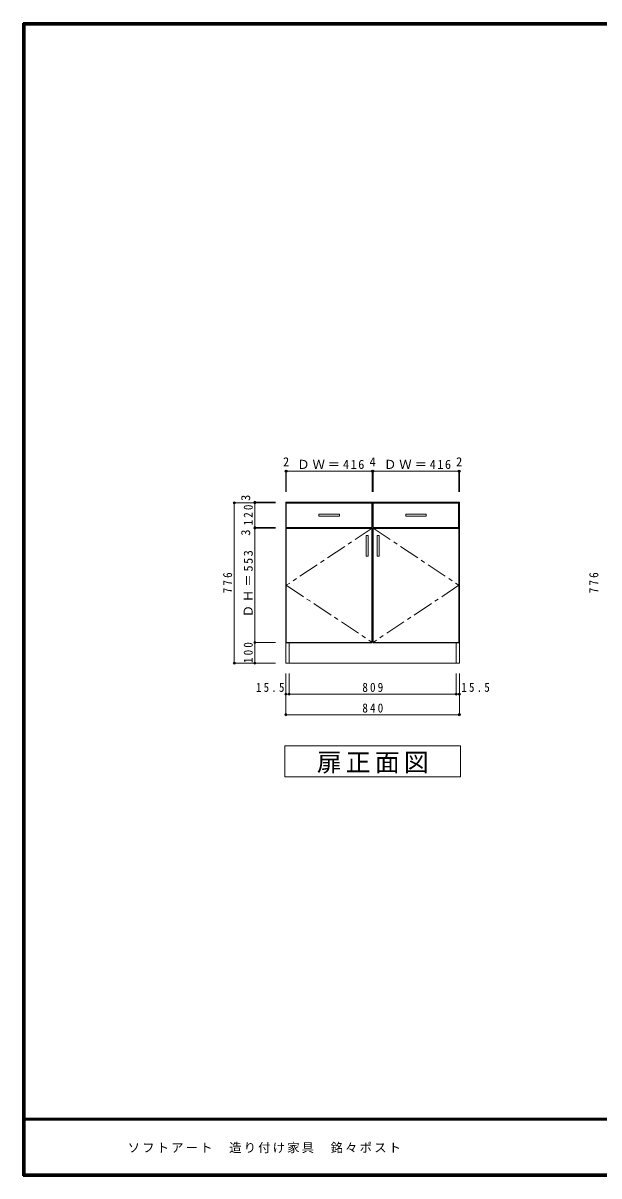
# Model space of a CAD drawing. Units: millimetres at full size, sheet at 1:20. Extents: x -4000 to 3800, y -2865 to 2783.
# Drawn here: x -4000 to -1211, y -2797 to 2783 of the extents above; entities that cross this region are included whole.
import ezdxf
from ezdxf.enums import TextEntityAlignment as Align

# ---------------------------------------------------------------- set-up
doc = ezdxf.new("R2010")
doc.units = ezdxf.units.MM
doc.header["$LTSCALE"] = 20
doc.header["$PDMODE"] = 32
doc.header["$PDSIZE"] = 10
doc.linetypes.add('CHAIN1', pattern=[8, 5, -1, 1, -1])
for name, color, linetype, lineweight in [('0-1_本体', 7, 'Continuous', 18), ('0-2_扉', 3, 'Continuous', 25), ('0-7_', 7, 'Continuous', 18), ('0-A_文字', 7, 'Continuous', 18), ('0-B_寸法', 7, 'Continuous', 9), ('F-1_枠', 6, 'Continuous', 40)]:
    doc.layers.add(name, color=color, linetype=linetype, lineweight=lineweight)
doc.layers.add('F-A_文字', color=7, linetype='Continuous')
doc.styles.add('ＭＳ ゴシック', font='')
doc.styles.get('ＭＳ ゴシック').set_extended_font_data('MS Gothic')

msp = doc.modelspace()

# ---------------------------------------------------------------- linework, layer by layer
at = {"layer": '0-1_本体'}
for p, q in [((-2727.14, 464.62), (-1887.14, 464.62)), ((-1887.14, 464.62), (-1887.14, -314.38)), ((-2711.64, -314.38), (-2711.64, -214.38)), ((-1902.64, -314.38), (-1902.64, -214.38))]:
    msp.add_line(p, q, dxfattribs=at)
msp.add_lwpolyline([(-1887.14, -314.38), (-2727.14, -314.38), (-2727.14, 464.62)], dxfattribs=at)
at = {"layer": '0-2_扉'}
for p, q in [((-2725.14, 461.62), (-2309.14, 461.62)), ((-2725.14, 341.62), (-2725.14, 461.62)), ((-2309.14, 341.62), (-2309.14, 461.62)), ((-1889.14, 341.62), (-1889.14, 461.62)), ((-2725.14, 341.62), (-2309.14, 341.62)), ((-2725.14, 338.62), (-2309.14, 338.62)), ((-2725.14, -214.38), (-2725.14, 338.62)), ((-2309.14, -214.38), (-2309.14, 338.62)), ((-2305.14, 341.62), (-1889.14, 341.62)), ((-1889.14, 338.62), (-1889.14, -214.38)), ((-2725.14, -214.38), (-2309.14, -214.38)), ((-2305.14, -214.38), (-1889.14, -214.38))]:
    msp.add_line(p, q, dxfattribs=at)
at = {"layer": '0-2_扉', "color": 4, "linetype": 'CHAIN1', "lineweight": 9}
for p, q in [((-2309.14, 338.62), (-2725.14, 62.12)), ((-2305.14, 338.62), (-1889.14, 62.12)), ((-2725.14, 62.12), (-2309.14, -214.38)), ((-1889.14, 62.12), (-2305.14, -214.38))]:
    msp.add_line(p, q, dxfattribs=at)
at = {"layer": '0-2_扉'}
for points in [[(-2305.14, 341.62), (-2305.14, 461.62), (-1889.14, 461.62)], [(-2305.14, -214.38), (-2305.14, 338.62), (-1889.14, 338.62)]]:
    msp.add_lwpolyline(points, dxfattribs=at)
at = {"layer": '0-7_'}
for points in [[(-2567.14, 396.62), (-2467.14, 396.62), (-2467.14, 406.62), (-2567.14, 406.62)], [(-2147.14, 396.62), (-2047.14, 396.62), (-2047.14, 406.62), (-2147.14, 406.62)], [(-2339.14, 203.62), (-2329.14, 203.62), (-2329.14, 303.62), (-2339.14, 303.62)], [(-2275.14, 203.62), (-2285.14, 203.62), (-2285.14, 303.62), (-2275.14, 303.62)]]:
    msp.add_lwpolyline(points, close=True, dxfattribs=at)
at = {"layer": '0-A_文字'}
for p, q in [((-2732.14, -864.38), (-2732.14, -714.38)), ((-1882.14, -864.38), (-2732.14, -864.38))]:
    msp.add_line(p, q, dxfattribs=at)
msp.add_lwpolyline([(-2732.14, -714.38), (-1882.14, -714.38), (-1882.14, -864.38)], dxfattribs=at)
at = {"layer": '0-B_寸法', "color": 4}
for p, q in [((-2727.14, 614.62), (-2725.14, 614.62)), ((-2727.14, 614.62), (-2727.14, 514.62)), ((-2725.14, 614.62), (-2725.14, 514.62)), ((-2725.14, 614.62), (-2309.14, 614.62)), ((-2309.14, 614.62), (-2309.14, 514.62)), ((-2309.14, 614.62), (-2305.14, 614.62)), ((-2305.14, 614.62), (-2305.14, 514.62)), ((-2305.14, 614.62), (-1889.14, 614.62)), ((-1889.14, 614.62), (-1889.14, 514.62)), ((-1889.14, 614.62), (-1887.14, 614.62)), ((-1887.14, 614.62), (-1887.14, 514.62)), ((-2977.14, 461.62), (-2777.14, 461.62)), ((-2977.14, -314.38), (-2977.14, 461.62)), ((-2877.14, 464.62), (-2877.14, 461.62)), ((-2877.14, 464.62), (-2777.14, 464.62)), ((-2877.14, 461.62), (-2877.14, 341.62)), ((-2877.14, 341.62), (-2777.14, 341.62)), ((-2877.14, 341.62), (-2877.14, 338.62)), ((-2877.14, 338.62), (-2777.14, 338.62)), ((-2877.14, 338.62), (-2877.14, -214.38)), ((-2877.14, -214.38), (-2777.14, -214.38)), ((-2877.14, -214.38), (-2877.14, -314.38)), ((-2977.14, -314.38), (-2777.14, -314.38)), ((-2727.14, -564.38), (-2727.14, -364.38)), ((-2711.64, -464.38), (-2711.64, -364.38)), ((-1902.64, -464.38), (-1902.64, -364.38)), ((-1887.14, -564.38), (-1887.14, -364.38)), ((-2727.14, -464.38), (-2711.64, -464.38)), ((-2711.64, -464.38), (-1902.64, -464.38)), ((-1902.64, -464.38), (-1887.14, -464.38)), ((-2727.14, -564.38), (-1887.14, -564.38))]:
    msp.add_line(p, q, dxfattribs=at)
at = {"layer": '0-B_寸法'}
for p in [(-2727.14, 614.62), (-2725.14, 614.62), (-2309.14, 614.62), (-2305.14, 614.62), (-1889.14, 614.62), (-1887.14, 614.62), (-2977.14, 461.62), (-2877.14, 464.62), (-2877.14, 461.62), (-2877.14, 341.62), (-2877.14, 338.62), (-2877.14, -214.38), (-2977.14, -314.38), (-2877.14, -314.38), (-2727.14, -464.38), (-2711.64, -464.38), (-1902.64, -464.38), (-1887.14, -464.38), (-2727.14, -564.38), (-1887.14, -564.38)]:
    msp.add_point(p, dxfattribs=at)
at = {"layer": 'F-1_枠'}
for p, q in [((-4000, 2783.33), (3800, 2783.33)), ((-4000, 2783.33), (-4000, -2796.67)), ((-4000, 2780), (3800, 2780)), ((-4000, 2776.67), (3800, 2776.67)), ((-3996.67, 2783.33), (-3996.67, -2796.67)), ((-3993.33, 2783.33), (-3993.33, -2796.67)), ((3800, -2520), (-4000, -2520)), ((3800, -2523.33), (-4000, -2523.33)), ((3800, -2790), (-4000, -2790)), ((3800, -2793.33), (-4000, -2793.33)), ((3800, -2796.67), (-4000, -2796.67))]:
    msp.add_line(p, q, dxfattribs=at)

# ---------------------------------------------------------------- texts
at = {"layer": '0-A_文字', "insert": (-2577.14, -849.38), "char_height": 87.98, "attachment_point": 7, "style": 'ＭＳ ゴシック'}
msp.add_mtext('\\T1.17;扉正面図', dxfattribs=at)
at = {"layer": '0-B_寸法', "style": 'ＭＳ ゴシック'}
for s, p in [('2', (-2741.14, 624.62)), ('4', (-2322.14, 624.62)), ('2', (-1903.14, 624.62))]:
    msp.add_text(s, height=43.99, dxfattribs=at).set_placement(p, align=Align.BOTTOM_LEFT)
for p in [(-2887.14, 470.71), (-2887.14, 302.21)]:
    msp.add_text('3', height=43.99, rotation=90, dxfattribs=at).set_placement(p, align=Align.BOTTOM_LEFT)
at = {"layer": '0-B_寸法', "char_height": 43.99, "attachment_point": 7, "style": 'ＭＳ ゴシック'}
for s, insert in [('\\T1.23;ＤＷ＝416', (-2672.14, 624.62)), ('\\T1.23;ＤＷ＝416', (-2252.14, 624.62)), ('\\T1.38;\\W0.9;15.5', (-2872.52, -454.38)), ('\\T1.38;\\W0.9;809', (-2357.14, -454.38)), ('\\T1.38;\\W0.9;15.5', (-1878.06, -454.38)), ('\\T1.38;\\W0.9;840', (-2357.14, -554.38))]:
    msp.add_mtext(s, dxfattribs=dict(at, insert=insert))
at = {"layer": '0-B_寸法', "char_height": 43.99, "attachment_point": 7, "rotation": 90, "style": 'ＭＳ ゴシック'}
for s, insert in [('\\T1.38;\\W0.9;120', (-2887.14, 351.62)), ('\\T1.23;ＤＨ＝553', (-2887.14, -92.88)), ('\\T1.38;\\W0.9;776', (-2987.14, 23.62)), ('\\T1.38;\\W0.9;776', (-1213.71, 23.62)), ('\\T1.38;\\W0.9;100', (-2887.14, -314.38))]:
    msp.add_mtext(s, dxfattribs=dict(at, insert=insert))
at = {"layer": 'F-A_文字', "insert": (-3493.33, -2686.67), "char_height": 43.99, "attachment_point": 7, "style": 'ＭＳ ゴシック'}
msp.add_mtext('\\T1.17;ソフトアート\u3000造り付け家具\u3000銘々ポスト', dxfattribs=at)

doc.saveas('drawing.dxf')
